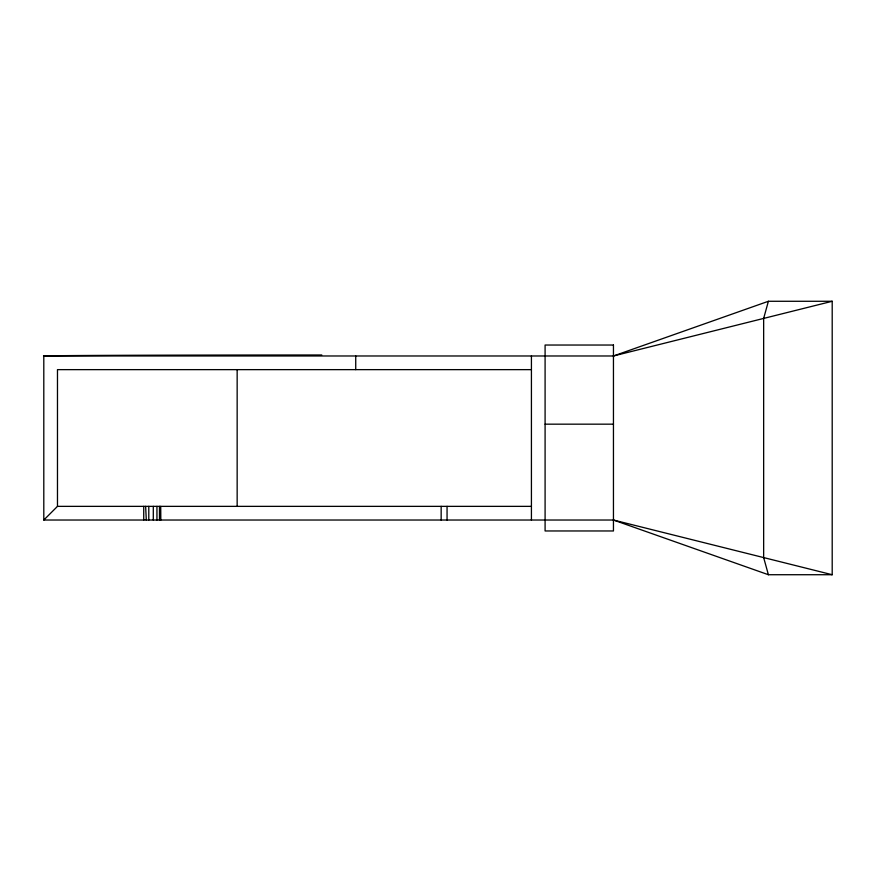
<?xml version="1.0" encoding="UTF-8"?>
<svg xmlns="http://www.w3.org/2000/svg" width="876" height="876" viewBox="0 0 876 876"><rect width="100%" height="100%" fill="white"/><g stroke="black" fill="none" stroke-linecap="round" stroke-linejoin="round"><path stroke-width="1.31" d="M143.73 506.361L143.73 520.026M768.394 301.278L763.653 318.415L763.653 557.585L768.394 574.722L832.2 574.722L832.2 301.278L768.394 301.278L613.452 355.985L43.8 355.974L43.8 520.026L613.452 520.026L832.2 574.722M43.8 520.026L57.477 506.361L531.425 506.361M613.452 355.974L832.2 301.278M531.425 369.639L57.477 369.639L57.477 506.361M545.091 424.17L613.452 424.17M613.452 520.026L768.394 574.722M145.635 506.361L146.303 520.026M531.425 355.974L531.425 520.026M447.056 506.361L447.056 520.026M441.154 506.361L441.154 520.026M355.733 355.974L355.733 369.639M237.155 369.639L237.155 506.361M160.724 506.361L160.823 520.026M159.487 506.361L159.487 520.026M156.946 506.361L156.946 520.026M153.3 506.361L153.3 520.026M148.789 506.361L148.789 520.026M43.504 355.974A279.477 1.084 0 0 1 321.788 354.988M613.452 345.035L545.091 345.035L545.091 530.965L613.452 530.965L613.452 345.035"/></g></svg>
